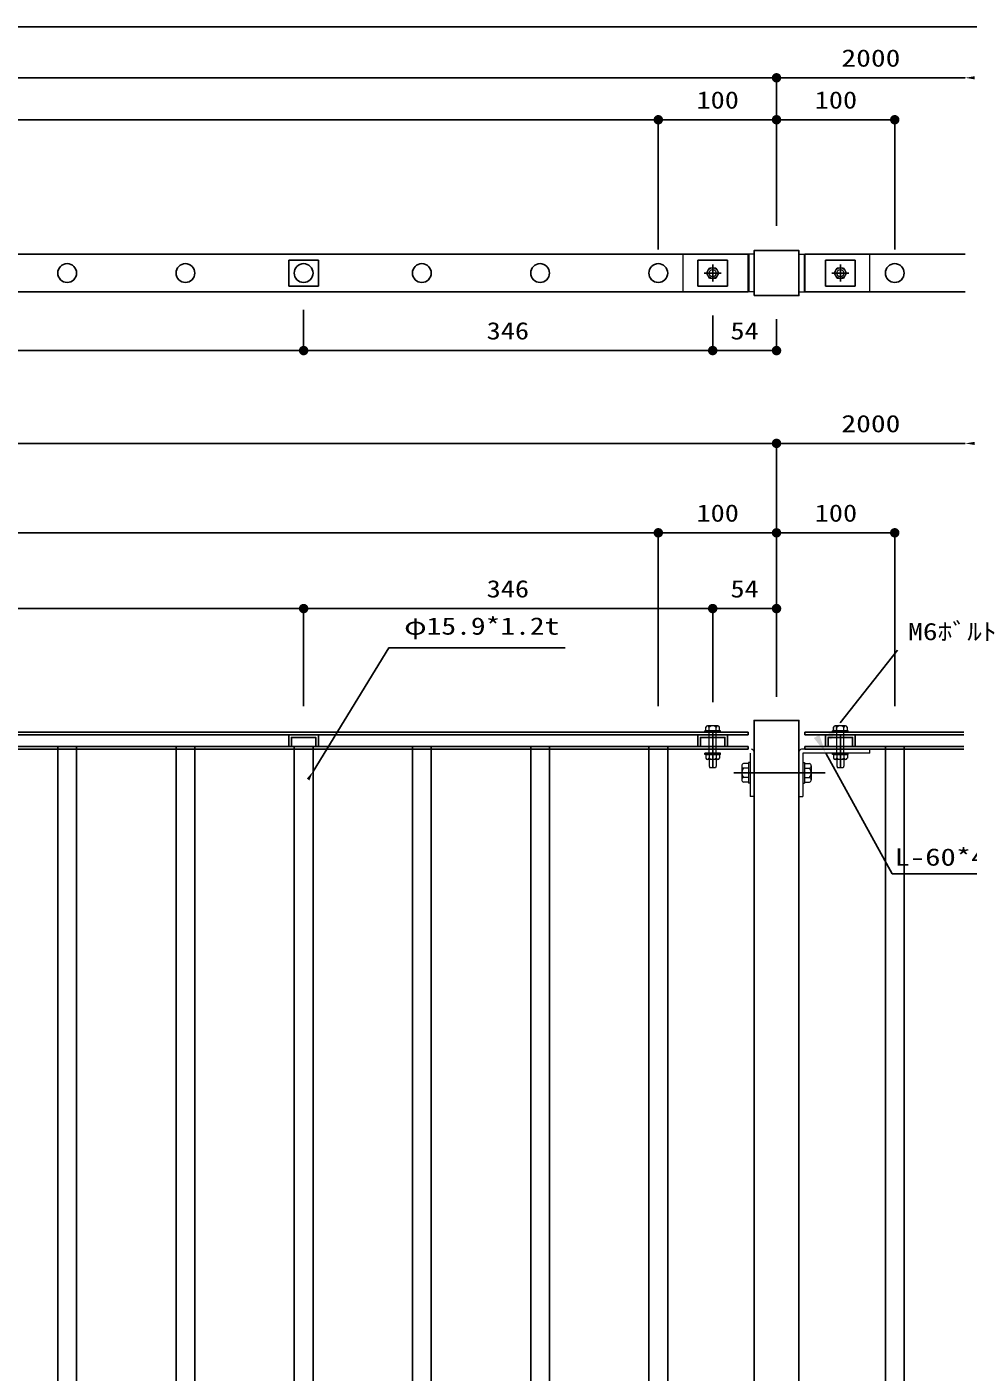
# Model space of a CAD drawing. Units: millimetres on the paper, scale 1:8. Extents: x -204 to 194, y -148 to 137.
# Drawn here: x -4 to 95.5, y -5 to 137.2 of the extents above; entities that cross this region are included whole.
import ezdxf
from ezdxf.enums import TextEntityAlignment as Align

# ---------------------------------------------------------------- set-up
doc = ezdxf.new("R2010")
doc.units = ezdxf.units.MM
doc.linetypes.add('CHAIN', pattern=[18.5, 12, -1.5, 3.5, -1.5])
doc.linetypes.add('DASHED_SPACED', pattern=[12, 6, -6])
for name, color, linetype, lineweight in [('0-1_0', 6, 'Continuous', 25), ('0-2_DIM1', 3, 'Continuous', 25), ('0-3_横桟', 2, 'Continuous', 25), ('0-4_文字', 7, 'Continuous', 25), ('0-6_ｾﾝﾀｰ', 1, 'CHAIN', 25), ('0-7_縦格子', 6, 'Continuous', 25), ('0-8_支柱', 60, 'Continuous', 25), ('0-A_下地', 30, 'Continuous', 9)]:
    doc.layers.add(name, color=color, linetype=linetype, lineweight=lineweight)
doc.styles.add('ＭＳ ゴシック', font='')
doc.styles.get('ＭＳ ゴシック').set_extended_font_data('MS Gothic')

# ---------------------------------------------------------------- blocks, each defined once
blk = doc.blocks.new('filled_dot')
at = {"color": 0, "linetype": 'Continuous', "lineweight": -2, "const_width": 1.25}
blk.add_lwpolyline([(-0.625, 0, 1), (0.625, 0, 1)], format="xyb", close=True, dxfattribs=at)
blk = doc.blocks.new('filled_arrow')
at = {"color": 0, "linetype": 'Continuous', "lineweight": -2}
blk.add_solid([(7.5, 1.25), (0, 0), (7.5, -1.25)], dxfattribs=at)

msp = doc.modelspace()

# ---------------------------------------------------------------- linework, layer by layer
at = {"layer": '0-1_0'}
msp.add_line((-204.03, 137.208), (193.747, 137.208), dxfattribs=at)
at = {"layer": '0-2_DIM1'}
for p, q in [((-174.781, 131.826), (75.219, 131.826)), ((75.219, 116.186), (75.219, 131.982)), ((75.219, 116.186), (75.219, 131.982)), ((75.219, 131.826), (95.162, 131.826)), ((-162.281, 127.393), (62.719, 127.393)), ((62.719, 113.686), (62.719, 127.55)), ((62.719, 113.686), (62.719, 127.55)), ((62.719, 127.393), (75.219, 127.393)), ((75.219, 116.186), (75.219, 127.55)), ((75.219, 116.186), (75.219, 127.55)), ((75.219, 127.393), (87.719, 127.393)), ((87.719, 113.686), (87.719, 127.55)), ((25.219, 107.311), (25.219, 102.835)), ((25.219, 106.686), (25.219, 102.835)), ((68.469, 106.686), (68.469, 102.835)), ((68.469, 106.686), (68.469, 102.835)), ((75.219, 106.311), (75.219, 102.835)), ((-124.781, 102.992), (25.219, 102.992)), ((25.219, 102.992), (68.469, 102.992)), ((68.469, 102.992), (75.219, 102.992)), ((-174.781, 93.181), (75.219, 93.181)), ((75.219, 66.399), (75.219, 93.338)), ((75.219, 80.149), (75.219, 93.338)), ((75.219, 93.181), (95.162, 93.181)), ((-162.281, 83.728), (62.719, 83.728)), ((62.719, 65.399), (62.719, 83.885)), ((62.719, 65.399), (62.719, 83.885)), ((62.719, 83.728), (75.219, 83.728)), ((75.219, 66.399), (75.219, 83.885)), ((75.219, 66.399), (75.219, 83.885)), ((75.219, 83.728), (87.719, 83.728)), ((87.719, 65.399), (87.719, 83.885)), ((-124.781, 75.718), (25.219, 75.718)), ((25.219, 65.399), (25.219, 75.874)), ((25.219, 65.399), (25.219, 75.874)), ((68.469, 75.718), (25.219, 75.718)), ((68.469, 65.822), (68.469, 75.874)), ((68.469, 65.822), (68.469, 75.874)), ((75.219, 75.718), (68.469, 75.718)), ((75.219, 66.399), (75.219, 75.874))]:
    msp.add_line(p, q, dxfattribs=at)
at = {"layer": '0-3_横桟'}
for p, q in [((-171.781, 113.186), (72.219, 113.186)), ((72.219, 109.186), (72.219, 113.186)), ((78.219, 109.186), (78.219, 113.186)), ((78.219, 113.186), (95.162, 113.186)), ((-171.781, 109.186), (72.219, 109.186)), ((78.219, 109.186), (95.162, 109.186)), ((-171.781, 62.649), (72.219, 62.649)), ((72.219, 62.374), (72.219, 62.649)), ((72.219, 62.374), (72.219, 62.649)), ((78.219, 62.374), (78.219, 62.649)), ((78.219, 62.649), (95.037, 62.649)), ((-171.781, 62.374), (72.219, 62.374)), ((78.219, 62.374), (95.037, 62.374)), ((-171.781, 61.124), (72.219, 61.124)), ((-171.781, 60.849), (72.219, 60.849)), ((72.219, 60.849), (72.219, 61.124)), ((78.219, 60.849), (78.219, 61.124)), ((78.219, 61.124), (95.037, 61.124)), ((78.219, 60.849), (95.037, 60.849))]:
    msp.add_line(p, q, dxfattribs=at)
at = {"layer": '0-3_横桟', "linetype": 'DASHED_SPACED'}
for points in [[(23.656, 109.811), (26.781, 109.811), (26.781, 112.561), (23.656, 112.561)], [(66.906, 109.811), (70.031, 109.811), (70.031, 112.561), (66.906, 112.561)], [(80.406, 109.811), (83.531, 109.811), (83.531, 112.561), (80.406, 112.561)]]:
    msp.add_lwpolyline(points, close=True, dxfattribs=at)
at = {"layer": '0-3_横桟'}
for points in [[(23.656, 61.124), (23.656, 62.374), (26.781, 62.374), (26.781, 61.124), (26.506, 61.124), (26.506, 62.099), (23.931, 62.099), (23.931, 61.124)], [(66.906, 61.124), (66.906, 62.374), (70.031, 62.374), (70.031, 61.124), (69.756, 61.124), (69.756, 62.099), (67.181, 62.099), (67.181, 61.124)], [(80.406, 61.124), (80.406, 62.374), (83.531, 62.374), (83.531, 61.124), (83.256, 61.124), (83.256, 62.099), (80.681, 62.099), (80.681, 61.124)]]:
    msp.add_lwpolyline(points, close=True, dxfattribs=at)
at = {"layer": '0-4_文字'}
for p, q in [((81.959, 63.631), (88.009, 71.32)), ((80.418, 60.449), (87.433, 47.697)), ((87.433, 47.697), (106.852, 47.697))]:
    msp.add_line(p, q, dxfattribs=at)
msp.add_lwpolyline([(26.212, 58.499), (34.231, 71.581), (35.231, 71.581), (52.874, 71.581)], dxfattribs=at)
at = {"layer": '0-6_ｾﾝﾀｰ'}
for p, q in [((67.575, 111.186), (69.362, 111.186)), ((68.469, 110.292), (68.469, 112.08)), ((82.862, 111.186), (81.075, 111.186)), ((81.969, 110.292), (81.969, 112.08)), ((68.469, 62.818), (68.469, 59.342)), ((68.469, 58.88), (68.469, 62.356)), ((81.969, 58.88), (81.969, 62.356)), ((81.969, 58.88), (81.969, 62.356)), ((81.969, 58.88), (81.969, 62.356)), ((70.7, 58.349), (80.362, 58.349))]:
    msp.add_line(p, q, dxfattribs=at)
at = {"layer": '0-7_縦格子'}
for p, q in [((-0.775, 61.124), (-0.775, -65.826)), ((1.212, -65.826), (1.212, 61.124)), ((11.725, 61.124), (11.725, -65.826)), ((13.712, -65.826), (13.712, 61.124)), ((24.225, 61.124), (24.225, -65.826)), ((26.212, -65.826), (26.212, 61.124)), ((36.725, 61.124), (36.725, -65.826)), ((38.712, -65.826), (38.712, 61.124)), ((49.225, 61.124), (49.225, -65.826)), ((51.212, -65.826), (51.212, 61.124)), ((61.725, 61.124), (61.725, -65.826)), ((63.712, -65.826), (63.712, 61.124)), ((86.725, 61.124), (86.725, -65.826)), ((88.712, -65.826), (88.712, 61.124))]:
    msp.add_line(p, q, dxfattribs=at)
for centre in [(0.219, 111.186), (12.719, 111.186), (25.219, 111.186), (37.719, 111.186), (50.219, 111.186), (62.719, 111.186), (87.719, 111.186)]:
    msp.add_circle(centre, 0.994, dxfattribs=at)
at = {"layer": '0-8_支柱'}
for points in [[(72.844, 108.811), (77.594, 108.811), (77.594, 113.561), (72.844, 113.561)], [(72.844, -124.851), (77.594, -124.851), (77.594, 63.899), (72.844, 63.899)]]:
    msp.add_lwpolyline(points, close=True, dxfattribs=at)
at = {"layer": '0-A_下地', "linetype": 'DASHED_SPACED'}
for p, q in [((65.344, 109.186), (65.344, 113.186)), ((72.844, 113.186), (65.344, 113.186)), ((72.281, 113.186), (72.281, 109.186)), ((72.844, 113.186), (72.844, 109.186)), ((77.594, 113.186), (77.594, 109.186)), ((77.594, 113.186), (85.094, 113.186)), ((78.156, 113.186), (78.156, 109.186)), ((85.094, 109.186), (85.094, 113.186)), ((72.844, 109.186), (65.344, 109.186)), ((77.594, 109.186), (85.094, 109.186)), ((68.094, 60.449), (68.094, 62.799)), ((68.844, 60.449), (68.844, 62.799)), ((81.594, 60.449), (81.594, 62.799)), ((82.344, 60.449), (82.344, 62.799))]:
    msp.add_line(p, q, dxfattribs=at)
at = {"layer": '0-A_下地'}
for p, q in [((67.817, 111.186), (68.143, 111.75)), ((68.143, 110.622), (67.817, 111.186)), ((68.143, 111.75), (68.794, 111.75)), ((68.794, 111.75), (69.12, 111.186)), ((69.12, 111.186), (68.794, 110.622)), ((81.317, 111.186), (81.643, 111.75)), ((81.643, 110.622), (81.317, 111.186)), ((81.643, 111.75), (82.294, 111.75)), ((82.294, 111.75), (82.62, 111.186)), ((82.62, 111.186), (82.294, 110.622)), ((68.794, 110.622), (68.143, 110.622)), ((82.294, 110.622), (81.643, 110.622)), ((69.294, 62.799), (67.644, 62.799)), ((67.732, 62.799), (67.732, 63.188)), ((69.206, 62.799), (67.732, 62.799)), ((69.021, 63.322), (67.916, 63.322)), ((68.1, 62.799), (68.1, 63.188)), ((68.837, 62.799), (68.837, 63.188)), ((69.206, 62.799), (69.206, 63.188)), ((82.794, 62.799), (81.144, 62.799)), ((81.232, 62.799), (81.232, 63.188)), ((82.706, 62.799), (81.232, 62.799)), ((82.521, 63.322), (81.416, 63.322)), ((81.6, 62.799), (81.6, 63.188)), ((82.337, 62.799), (82.337, 63.188)), ((82.706, 62.799), (82.706, 63.188)), ((77.594, 62.099), (77.594, 57.374)), ((69.294, 60.449), (67.644, 60.449)), ((67.644, 60.299), (67.644, 60.449)), ((69.294, 60.299), (67.644, 60.299)), ((67.732, 60.299), (67.732, 59.91)), ((67.797, 60.299), (69.14, 60.299)), ((69.021, 59.775), (67.916, 59.775)), ((68.1, 60.299), (68.1, 59.91)), ((68.837, 60.299), (68.837, 59.91)), ((69.206, 60.299), (69.206, 59.91)), ((69.294, 60.299), (69.294, 60.449)), ((72.444, 60.449), (72.444, 55.849)), ((72.844, 60.574), (72.844, 55.849)), ((77.594, 60.574), (77.594, 55.849)), ((77.994, 60.449), (77.994, 55.849)), ((85.094, 60.449), (77.994, 60.449)), ((82.794, 60.449), (81.144, 60.449)), ((81.144, 60.299), (81.144, 60.449)), ((82.794, 60.299), (81.144, 60.299)), ((81.232, 60.299), (81.232, 59.91)), ((81.297, 60.299), (82.64, 60.299)), ((82.521, 59.775), (81.416, 59.775)), ((81.6, 60.299), (81.6, 59.91)), ((82.337, 60.299), (82.337, 59.91)), ((82.706, 60.299), (82.706, 59.91)), ((82.794, 60.299), (82.794, 60.449)), ((68.769, 58.899), (68.169, 58.899)), ((71.546, 59.086), (71.546, 57.612)), ((72.244, 59.331), (71.725, 59.331)), ((72.244, 58.84), (71.725, 58.84)), ((72.244, 59.449), (72.244, 57.249)), ((72.244, 59.449), (72.244, 57.249)), ((72.444, 59.449), (72.244, 59.449)), ((72.244, 59.331), (72.244, 57.366)), ((77.994, 59.449), (78.194, 59.449)), ((77.994, 59.449), (77.994, 57.249)), ((78.194, 59.449), (78.194, 57.249)), ((78.194, 59.449), (78.194, 57.249)), ((78.194, 59.331), (78.194, 57.366)), ((78.194, 59.331), (78.712, 59.331)), ((78.194, 58.84), (78.712, 58.84)), ((78.891, 59.086), (78.891, 57.612)), ((82.269, 58.899), (81.669, 58.899)), ((72.244, 57.858), (71.725, 57.858)), ((72.244, 57.366), (71.725, 57.366)), ((77.994, 57.249), (78.194, 57.249)), ((78.194, 57.858), (78.712, 57.858)), ((78.194, 57.366), (78.712, 57.366)), ((72.844, 55.849), (72.444, 55.849)), ((77.594, 55.849), (77.994, 55.849))]:
    msp.add_line(p, q, dxfattribs=at)
for points in [[(69.294, 62.649), (67.644, 62.649), (67.644, 62.799)], [(69.294, 62.649), (69.294, 62.799), (67.644, 62.799)], [(82.794, 62.649), (81.144, 62.649), (81.144, 62.799)], [(82.794, 62.649), (82.794, 62.799), (81.144, 62.799)], [(68.094, 59.775), (68.094, 59.086), (68.169, 58.899)], [(68.844, 59.775), (68.844, 59.086), (68.769, 58.899)], [(85.094, 60.449), (85.094, 60.849), (77.869, 60.849)], [(81.594, 59.775), (81.594, 59.086), (81.669, 58.899)], [(82.344, 59.775), (82.344, 59.086), (82.269, 58.899)], [(72.444, 59.449), (72.444, 57.249), (72.244, 57.249)]]:
    msp.add_lwpolyline(points, dxfattribs=at)
for centre, radius in [((68.469, 111.186), 0.564), ((68.469, 111.186), 0.375), ((81.969, 111.186), 0.564), ((81.969, 111.186), 0.375)]:
    msp.add_circle(centre, radius, dxfattribs=at)
for centre, radius, start, end in [((67.916, 63.129), 0.194, 17.74657, 162.25343), ((68.469, 62.751), 0.571, 49.83207, 130.16793), ((69.021, 63.129), 0.194, 17.74657, 162.25343), ((81.416, 63.129), 0.194, 17.74657, 162.25343), ((81.969, 62.751), 0.571, 49.83207, 130.16793), ((82.521, 63.129), 0.194, 17.74657, 162.25343), ((67.916, 59.969), 0.194, 197.74657, 342.25343), ((68.469, 60.346), 0.571, 229.83207, 310.16793), ((69.021, 59.969), 0.194, 197.74657, 342.25343), ((72.569, 60.574), 0.275, 0, 90), ((77.869, 60.574), 0.275, 90, 180), ((81.416, 59.969), 0.194, 197.74657, 342.25343), ((81.969, 60.346), 0.571, 229.83207, 310.16793), ((82.521, 59.969), 0.194, 197.74657, 342.25343), ((71.804, 59.086), 0.258, 107.74657, 252.25343), ((72.307, 58.349), 0.761, 139.83207, 220.16793), ((78.633, 59.086), 0.258, 287.74657, 72.25343), ((78.13, 58.349), 0.761, 319.83207, 40.16793), ((71.804, 57.612), 0.258, 107.74657, 252.25343), ((78.633, 57.612), 0.258, 287.74657, 72.25343)]:
    msp.add_arc(centre, radius, start, end, dxfattribs=at)

# ---------------------------------------------------------------- block references
at = {"layer": '0-2_DIM1'}
for name, p, xscale, yscale in [('filled_dot', (75.219, 131.826), 0.4, 0.4), ('filled_arrow', (95.162, 131.826), 0.133, 0.133), ('filled_dot', (62.719, 127.393), 0.4, 0.4), ('filled_dot', (75.219, 127.393), 0.4, 0.4), ('filled_dot', (87.719, 127.393), 0.4, 0.4), ('filled_dot', (25.219, 102.992), 0.4, 0.4), ('filled_dot', (68.469, 102.992), 0.4, 0.4), ('filled_dot', (75.219, 102.992), 0.4, 0.4), ('filled_dot', (75.219, 93.181), 0.4, 0.4), ('filled_arrow', (95.162, 93.181), 0.133, 0.133), ('filled_dot', (62.719, 83.728), 0.4, 0.4), ('filled_dot', (75.219, 83.728), 0.4, 0.4), ('filled_dot', (87.719, 83.728), 0.4, 0.4), ('filled_dot', (25.219, 75.718), 0.4, 0.4), ('filled_dot', (68.469, 75.718), 0.4, 0.4), ('filled_dot', (75.219, 75.718), 0.4, 0.4)]:
    msp.add_blockref(name, p, dxfattribs=dict(at, xscale=xscale, yscale=yscale))
at = {"layer": '0-2_DIM1', "xscale": 0.4, "yscale": 0.4, "rotation": 180}
for p in [(75.219, 131.826), (62.719, 127.393), (75.219, 127.393), (25.219, 102.992), (68.469, 102.992), (75.219, 93.181), (62.719, 83.728), (75.219, 83.728), (25.219, 75.718), (68.469, 75.718)]:
    msp.add_blockref('filled_dot', p, dxfattribs=at)
at = {"layer": '0-4_文字'}
for p, xscale, yscale, rotation in [((81.959, 63.631), 0.267, 0.267, 231.8), ((80.418, 60.449), 0.267, 0.267, 118.8), ((26.212, 58.499), 0.133, 0.133, 238.5)]:
    msp.add_blockref('filled_arrow', p, dxfattribs=dict(at, xscale=xscale, yscale=yscale, rotation=rotation))

# ---------------------------------------------------------------- texts
at = {"layer": '0-2_DIM1', "style": 'ＭＳ ゴシック'}
for s, width, p in [('2000', 1.25, (82.081, 132.451)), ('100', 1.2, (66.754, 128.018)), ('100', 1.2, (79.254, 128.018)), ('346', 1.2, (44.566, 103.617)), ('54', 1.2, (70.346, 103.617)), ('2000', 1.25, (82.081, 93.806)), ('100', 1.2, (66.754, 84.353)), ('100', 1.2, (79.254, 84.353)), ('346', 1.2, (44.566, 76.343)), ('54', 1.2, (70.346, 76.343))]:
    msp.add_text(s, height=1.833, dxfattribs=dict(at, width=width)).set_placement(p, align=Align.BOTTOM_LEFT)
at = {"layer": '0-4_文字', "style": 'ＭＳ ゴシック'}
for s, width, p in [('φ15.9*1.2t', 1.25, (35.856, 72.409)), ('M6ﾎﾞﾙﾄ', 1.25, (89.132, 71.827)), ('L-60*40*3.2t', 1.3, (87.693, 47.989))]:
    msp.add_text(s, height=1.833, dxfattribs=dict(at, width=width)).set_placement(p, align=Align.BOTTOM_LEFT)

doc.saveas('drawing.dxf')
